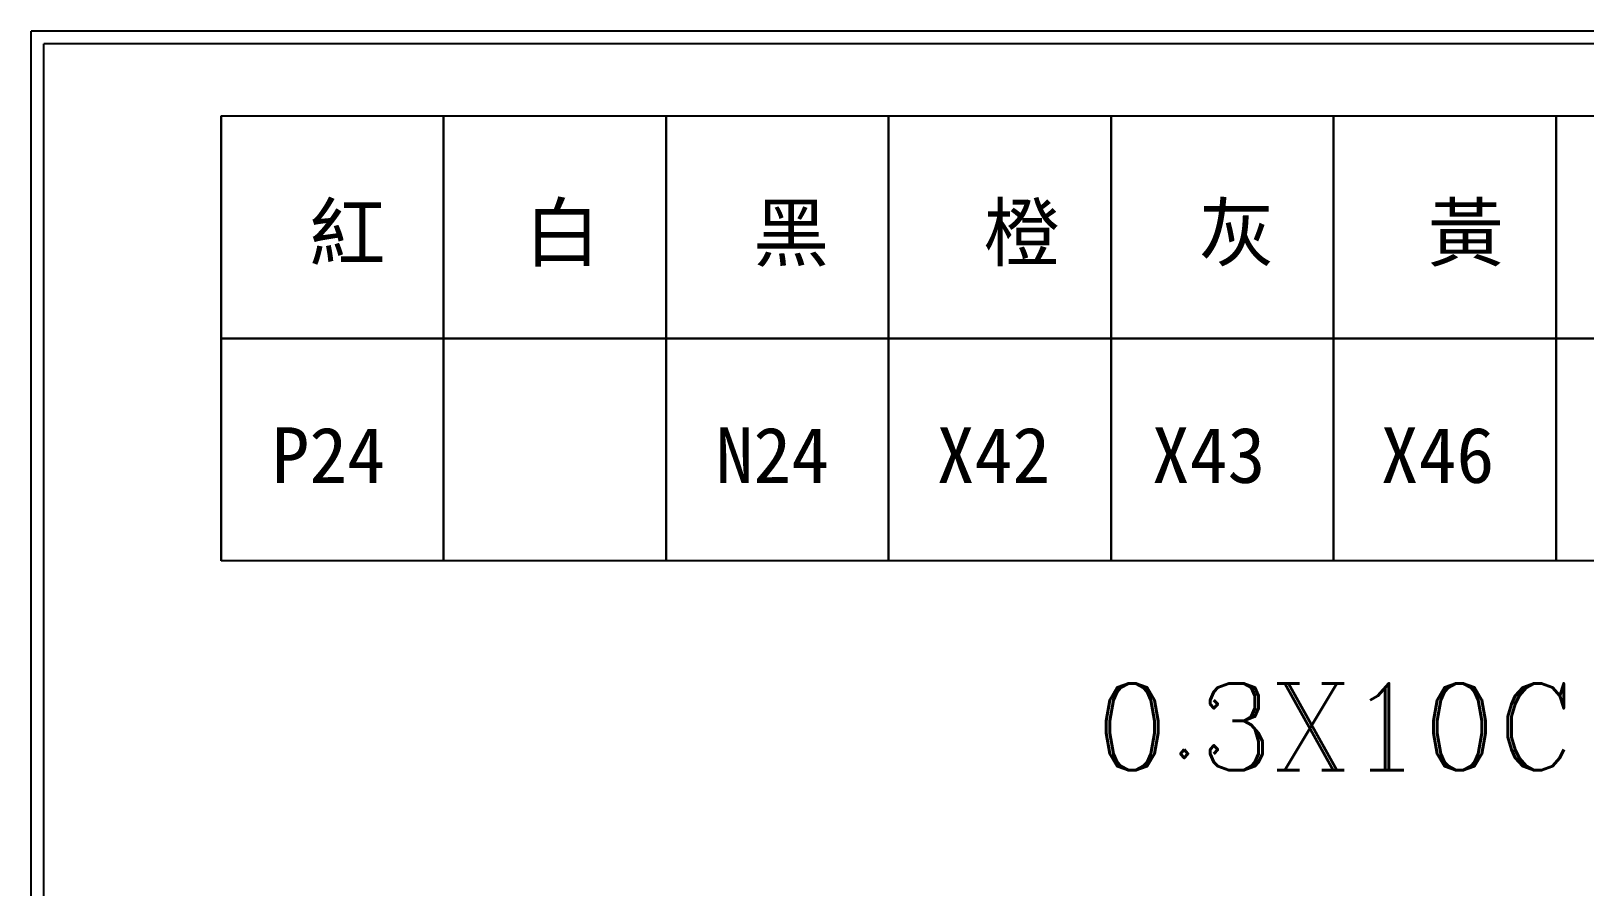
# Model space of a CAD drawing. Extents: x 275 to 562, y 265 to 469.
# Drawn here: x 274.9 to 429.4, y 383.8 to 468.9 of the extents above; entities that cross this region are included whole.
import ezdxf

# ---------------------------------------------------------------- set-up
doc = ezdxf.new("R2010")
doc.units = 0
doc.layers.add('圖框層', color=7, linetype='CONTINUOUS')
doc.layers.add('標尺寸層', color=3, linetype='CONTINUOUS')
doc.styles.add('CNS', font='romanc.shx', dxfattribs={"bigfont": 'chineset.shx'})
doc.styles.add('STSL', font='kaiu.ttf')

msp = doc.modelspace()

# ---------------------------------------------------------------- linework, layer by layer
at = {"layer": '圖框層', "color": 7}
for p, q in [((561.9, 468.91), (274.9, 468.91)), ((274.9, 264.95), (274.9, 468.91)), ((560.65, 467.66), (276.15, 467.66)), ((276.15, 266.2), (276.15, 467.66))]:
    msp.add_line(p, q, dxfattribs=at)
at = {"layer": '標尺寸層', "color": 7}
for p, q in [((293.78, 460.48), (293.78, 438.36)), ((293.78, 460.48), (315.9, 460.48)), ((293.78, 438.36), (293.78, 460.48)), ((293.78, 460.48), (293.78, 438.36)), ((293.78, 460.48), (315.9, 460.48)), ((293.78, 438.36), (293.78, 460.48)), ((315.9, 460.48), (315.9, 438.36)), ((315.9, 460.48), (338.02, 460.48)), ((315.9, 438.36), (315.9, 460.48)), ((315.9, 460.48), (315.9, 438.36)), ((315.9, 438.36), (315.9, 460.48)), ((338.02, 460.48), (338.02, 438.36)), ((338.02, 460.48), (360.14, 460.48)), ((338.02, 438.36), (338.02, 460.48)), ((360.14, 460.48), (360.14, 438.36)), ((360.14, 438.36), (360.14, 460.48)), ((360.14, 460.48), (382.26, 460.48)), ((382.26, 460.48), (382.26, 438.36)), ((382.26, 460.48), (404.37, 460.48)), ((382.26, 438.36), (382.26, 460.48)), ((404.37, 460.48), (404.37, 438.36)), ((404.37, 438.36), (404.37, 460.48)), ((404.37, 460.48), (426.49, 460.48)), ((426.49, 460.48), (426.49, 438.36)), ((426.49, 438.36), (426.49, 460.48)), ((426.49, 460.48), (448.61, 460.48)), ((315.9, 438.36), (293.78, 438.36)), ((315.9, 438.36), (293.78, 438.36)), ((293.78, 438.36), (293.78, 416.24)), ((293.78, 438.36), (315.9, 438.36)), ((293.78, 416.24), (293.78, 438.36)), ((293.78, 438.36), (293.78, 416.24)), ((293.78, 438.36), (315.9, 438.36)), ((293.78, 416.24), (293.78, 438.36)), ((338.02, 438.36), (315.9, 438.36)), ((315.9, 438.36), (315.9, 416.24)), ((315.9, 438.36), (338.02, 438.36)), ((315.9, 416.24), (315.9, 438.36)), ((315.9, 438.36), (315.9, 416.24)), ((315.9, 416.24), (315.9, 438.36)), ((360.14, 438.36), (338.02, 438.36)), ((338.02, 438.36), (338.02, 416.24)), ((338.02, 438.36), (360.14, 438.36)), ((338.02, 416.24), (338.02, 438.36)), ((382.26, 438.36), (360.14, 438.36)), ((360.14, 438.36), (360.14, 416.24)), ((360.14, 416.24), (360.14, 438.36)), ((360.14, 438.36), (382.26, 438.36)), ((404.37, 438.36), (382.26, 438.36)), ((382.26, 438.36), (382.26, 416.24)), ((382.26, 438.36), (404.37, 438.36)), ((382.26, 416.24), (382.26, 438.36)), ((426.49, 438.36), (404.37, 438.36)), ((404.37, 438.36), (404.37, 416.24)), ((404.37, 416.24), (404.37, 438.36)), ((404.37, 438.36), (426.49, 438.36)), ((448.61, 438.36), (426.49, 438.36)), ((426.49, 438.36), (426.49, 416.24)), ((426.49, 416.24), (426.49, 438.36)), ((426.49, 438.36), (448.61, 438.36)), ((315.9, 416.24), (293.78, 416.24)), ((315.9, 416.24), (293.78, 416.24)), ((338.02, 416.24), (315.9, 416.24)), ((360.14, 416.24), (338.02, 416.24)), ((382.26, 416.24), (360.14, 416.24)), ((404.37, 416.24), (382.26, 416.24)), ((426.49, 416.24), (404.37, 416.24)), ((448.61, 416.24), (426.49, 416.24))]:
    msp.add_line(p, q, dxfattribs=at)

# ---------------------------------------------------------------- texts
at = {"layer": '圖框層', "color": 7, "style": 'STSL'}
for s, p in [('紅', (302.55, 446.11)), ('白', (323.93, 446.11)), ('黑', (346.68, 446.11)), ('橙', (369.6, 446.11)), ('灰', (390.98, 446.11)), ('黃', (413.73, 446.11)), ('P24', (298.8, 423.99)), ('N24', (342.94, 423.99)), ('X42', (364.92, 423.99)), ('X43', (386.31, 423.99)), ('X46', (409.06, 423.99))]:
    msp.add_text(s, height=5.53, dxfattribs=at).set_placement(p)
at = {"layer": '標尺寸層', "color": 7, "insert": (380.65, 404.05), "char_height": 8.629, "attachment_point": 1, "style": 'CNS'}
msp.add_mtext_dynamic_manual_height_columns('0.3X10C', width=69.1865, gutter_width=32.5, heights=[0], dxfattribs=at)

doc.saveas('drawing.dxf')
